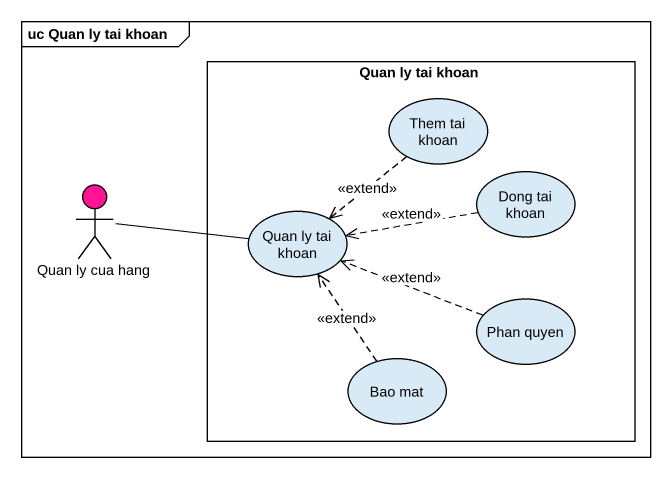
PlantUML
@startuml
mainframe uc Quan ly tai khoan
rectangle "Quan ly tai khoan" as Quan_ly_tai_khoan {
  usecase "Them tai khoan" as Them_tai_khoan
  usecase "Quan ly tai khoan" as Quan_ly_tai_khoan_2
  usecase "Dong tai khoan" as Dong_tai_khoan
  usecase "Phan quyen" as Phan_quyen
  usecase "Bao mat" as Bao_mat
}
actor "Quan ly cua hang" as Quan_ly_cua_hang #FF1493
Them_tai_khoan ..> Quan_ly_tai_khoan_2 : <<extend>>
Quan_ly_cua_hang -right- Quan_ly_tai_khoan_2
Dong_tai_khoan .left.> Quan_ly_tai_khoan_2 : <<extend>>
Phan_quyen .left.> Quan_ly_tai_khoan_2 : <<extend>>
Bao_mat .up.> Quan_ly_tai_khoan_2 : <<extend>>
@enduml
